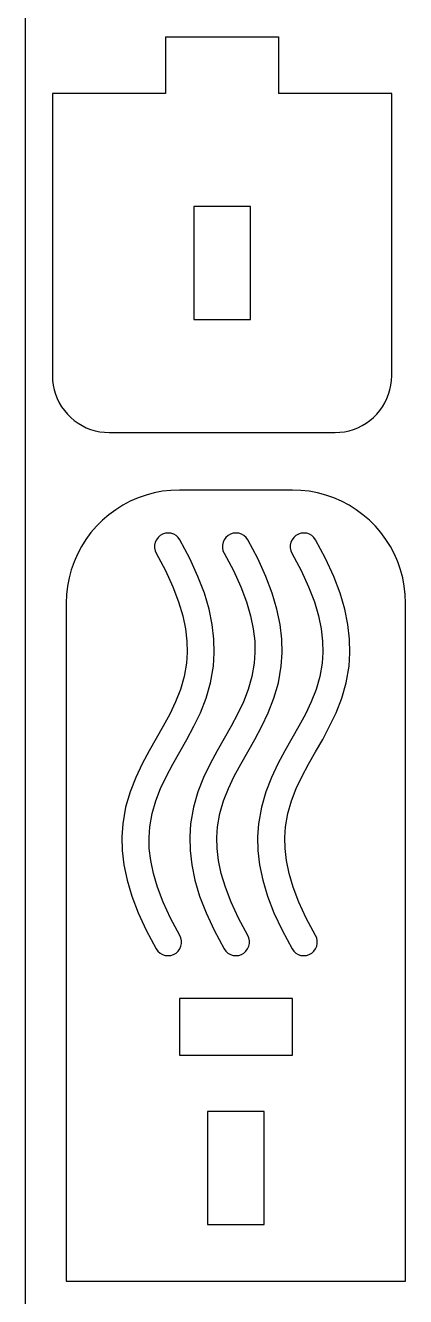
# Model space of a CAD drawing. Header units: millimetres. Extents: x -3928 to -434, y -548 to 1409.
# Drawn here: x -2832.7 to -2799.1, y 495.8 to 608.3 of the extents above; entities that cross this region are included whole.
import ezdxf

# ---------------------------------------------------------------- set-up
doc = ezdxf.new("R2010")
doc.units = ezdxf.units.MM
doc.header["$MEASUREMENT"] = 0
doc.layers.add('layer 1', color=7, linetype='Continuous')

msp = doc.modelspace()

# ---------------------------------------------------------------- linework, layer by layer
at = {"layer": 'layer 1', "color": 1, "lineweight": 25}
for points in [[(-2832.7174, 437.3922), (-2832.7174, 437.3922), (-2832.7174, 827.3918), (-2832.7174, 827.3918)], [(-2820.3286, 607.2618), (-2820.3286, 607.2618), (-2810.3284, 607.2618), (-2810.3284, 607.2618)], [(-2820.3286, 607.2618), (-2820.3286, 607.2618), (-2820.3286, 602.2618), (-2820.3286, 602.2618)], [(-2810.3284, 607.2618), (-2810.3284, 607.2618), (-2810.3284, 602.2618), (-2810.3284, 602.2618)], [(-2830.3284, 602.2618), (-2830.3284, 602.2618), (-2830.3284, 577.2619), (-2830.3284, 577.2619)], [(-2820.3286, 602.2618), (-2820.3286, 602.2618), (-2830.3284, 602.2618), (-2830.3284, 602.2618)], [(-2800.3285, 602.2618), (-2800.3285, 602.2618), (-2810.3284, 602.2618), (-2810.3284, 602.2618)], [(-2800.3285, 577.2619), (-2800.3285, 577.2619), (-2800.3285, 602.2618), (-2800.3285, 602.2618)], [(-2817.8284, 592.262), (-2817.8284, 592.262), (-2817.8284, 582.2618), (-2817.8284, 582.2618)], [(-2812.8285, 592.262), (-2812.8285, 592.262), (-2817.8284, 592.262), (-2817.8284, 592.262)], [(-2812.8285, 582.2618), (-2812.8285, 582.2618), (-2812.8285, 592.262), (-2812.8285, 592.262)], [(-2817.8284, 582.2618), (-2817.8284, 582.2618), (-2812.8285, 582.2618), (-2812.8285, 582.2618)], [(-2825.3285, 572.262), (-2825.3285, 572.262), (-2805.3284, 572.262), (-2805.3284, 572.262)], [(-2809.1054, 567.1648), (-2809.1054, 567.1648), (-2819.1052, 567.1648), (-2819.1052, 567.1648)], [(-2829.1051, 557.1649), (-2829.1051, 557.1649), (-2829.1051, 497.1648), (-2829.1051, 497.1648)], [(-2799.1052, 497.1648), (-2799.1052, 497.1648), (-2799.1052, 557.1649), (-2799.1052, 557.1649)], [(-2819.1052, 522.1648), (-2819.1052, 522.1648), (-2819.1052, 517.1649), (-2819.1052, 517.1649)], [(-2809.1054, 522.1648), (-2809.1054, 522.1648), (-2819.1052, 522.1648), (-2819.1052, 522.1648)], [(-2809.1054, 517.1649), (-2809.1054, 517.1649), (-2809.1054, 522.1648), (-2809.1054, 522.1648)], [(-2819.1052, 517.1649), (-2819.1052, 517.1649), (-2809.1054, 517.1649), (-2809.1054, 517.1649)], [(-2816.6051, 512.1646), (-2816.6051, 512.1646), (-2816.6051, 502.1648), (-2816.6051, 502.1648)], [(-2811.6052, 512.1646), (-2811.6052, 512.1646), (-2816.6051, 512.1646), (-2816.6051, 512.1646)], [(-2811.6052, 502.1648), (-2811.6052, 502.1648), (-2811.6052, 512.1646), (-2811.6052, 512.1646)], [(-2816.6051, 502.1648), (-2816.6051, 502.1648), (-2811.6052, 502.1648), (-2811.6052, 502.1648)], [(-2829.1051, 497.1648), (-2829.1051, 497.1648), (-2799.1052, 497.1648), (-2799.1052, 497.1648)]]:
    msp.add_open_spline(points, degree=3, dxfattribs=at)
for points, knots in [([(-2830.3284, 577.2619), (-2830.3284, 577.2619), (-2830.3115, 576.8491), (-2830.3115, 576.8491), (-2830.3115, 576.8491), (-2830.3115, 576.8491), (-2830.2603, 576.4389), (-2830.2603, 576.4389), (-2830.2603, 576.4389), (-2830.2603, 576.4389), (-2830.1753, 576.0346), (-2830.1753, 576.0346), (-2830.1753, 576.0346), (-2830.1753, 576.0346), (-2830.0575, 575.6384), (-2830.0575, 575.6384), (-2830.0575, 575.6384), (-2830.0575, 575.6384), (-2829.9072, 575.2535), (-2829.9072, 575.2535), (-2829.9072, 575.2535), (-2829.9072, 575.2535), (-2829.7259, 574.8821), (-2829.7259, 574.8821), (-2829.7259, 574.8821), (-2829.7259, 574.8821), (-2829.5142, 574.5272), (-2829.5142, 574.5272), (-2829.5142, 574.5272), (-2829.5142, 574.5272), (-2829.2739, 574.191), (-2829.2739, 574.191), (-2829.2739, 574.191), (-2829.2739, 574.191), (-2829.0069, 573.8756), (-2829.0069, 573.8756), (-2829.0069, 573.8756), (-2829.0069, 573.8756), (-2828.7148, 573.5831), (-2828.7148, 573.5831), (-2828.7148, 573.5831), (-2828.7148, 573.5831), (-2828.3994, 573.3161), (-2828.3994, 573.3161), (-2828.3994, 573.3161), (-2828.3994, 573.3161), (-2828.0632, 573.0762), (-2828.0632, 573.0762), (-2828.0632, 573.0762), (-2828.0632, 573.0762), (-2827.7083, 572.8645), (-2827.7083, 572.8645), (-2827.7083, 572.8645), (-2827.7083, 572.8645), (-2827.3368, 572.6832), (-2827.3368, 572.6832), (-2827.3368, 572.6832), (-2827.3368, 572.6832), (-2826.952, 572.5329), (-2826.952, 572.5329), (-2826.952, 572.5329), (-2826.952, 572.5329), (-2826.5558, 572.4147), (-2826.5558, 572.4147), (-2826.5558, 572.4147), (-2826.5558, 572.4147), (-2826.1515, 572.3301), (-2826.1515, 572.3301), (-2826.1515, 572.3301), (-2826.1515, 572.3301), (-2825.7412, 572.2789), (-2825.7412, 572.2789), (-2825.7412, 572.2789), (-2825.7412, 572.2789), (-2825.3285, 572.262), (-2825.3285, 572.262)], [0, 0, 0, 0, 0.05, 0.05, 0.05, 0.05, 0.1, 0.1, 0.1, 0.1, 0.15, 0.15, 0.15, 0.15, 0.2, 0.2, 0.2, 0.2, 0.25, 0.25, 0.25, 0.25, 0.3, 0.3, 0.3, 0.3, 0.35, 0.35, 0.35, 0.35, 0.4, 0.4, 0.4, 0.4, 0.45, 0.45, 0.45, 0.45, 0.5, 0.5, 0.5, 0.5, 0.55, 0.55, 0.55, 0.55, 0.6, 0.6, 0.6, 0.6, 0.65, 0.65, 0.65, 0.65, 0.7, 0.7, 0.7, 0.7, 0.75, 0.75, 0.75, 0.75, 0.8, 0.8, 0.8, 0.8, 0.85, 0.85, 0.85, 0.85, 0.9, 0.9, 0.9, 0.9, 1, 1, 1, 1]), ([(-2805.3284, 572.262), (-2805.3284, 572.262), (-2804.9157, 572.2789), (-2804.9157, 572.2789), (-2804.9157, 572.2789), (-2804.9157, 572.2789), (-2804.5054, 572.3301), (-2804.5054, 572.3301), (-2804.5054, 572.3301), (-2804.5054, 572.3301), (-2804.1011, 572.4147), (-2804.1011, 572.4147), (-2804.1011, 572.4147), (-2804.1011, 572.4147), (-2803.705, 572.5329), (-2803.705, 572.5329), (-2803.705, 572.5329), (-2803.705, 572.5329), (-2803.3201, 572.6832), (-2803.3201, 572.6832), (-2803.3201, 572.6832), (-2803.3201, 572.6832), (-2802.9486, 572.8645), (-2802.9486, 572.8645), (-2802.9486, 572.8645), (-2802.9486, 572.8645), (-2802.5937, 573.0762), (-2802.5937, 573.0762), (-2802.5937, 573.0762), (-2802.5937, 573.0762), (-2802.2572, 573.3161), (-2802.2572, 573.3161), (-2802.2572, 573.3161), (-2802.2572, 573.3161), (-2801.9421, 573.5831), (-2801.9421, 573.5831), (-2801.9421, 573.5831), (-2801.9421, 573.5831), (-2801.6497, 573.8756), (-2801.6497, 573.8756), (-2801.6497, 573.8756), (-2801.6497, 573.8756), (-2801.3826, 574.191), (-2801.3826, 574.191), (-2801.3826, 574.191), (-2801.3826, 574.191), (-2801.1424, 574.5272), (-2801.1424, 574.5272), (-2801.1424, 574.5272), (-2801.1424, 574.5272), (-2800.9311, 574.8821), (-2800.9311, 574.8821), (-2800.9311, 574.8821), (-2800.9311, 574.8821), (-2800.7494, 575.2535), (-2800.7494, 575.2535), (-2800.7494, 575.2535), (-2800.7494, 575.2535), (-2800.5995, 575.6384), (-2800.5995, 575.6384), (-2800.5995, 575.6384), (-2800.5995, 575.6384), (-2800.4813, 576.0346), (-2800.4813, 576.0346), (-2800.4813, 576.0346), (-2800.4813, 576.0346), (-2800.3966, 576.4389), (-2800.3966, 576.4389), (-2800.3966, 576.4389), (-2800.3966, 576.4389), (-2800.3455, 576.8491), (-2800.3455, 576.8491), (-2800.3455, 576.8491), (-2800.3455, 576.8491), (-2800.3285, 577.2619), (-2800.3285, 577.2619)], [0, 0, 0, 0, 0.05, 0.05, 0.05, 0.05, 0.1, 0.1, 0.1, 0.1, 0.15, 0.15, 0.15, 0.15, 0.2, 0.2, 0.2, 0.2, 0.25, 0.25, 0.25, 0.25, 0.3, 0.3, 0.3, 0.3, 0.35, 0.35, 0.35, 0.35, 0.4, 0.4, 0.4, 0.4, 0.45, 0.45, 0.45, 0.45, 0.5, 0.5, 0.5, 0.5, 0.55, 0.55, 0.55, 0.55, 0.6, 0.6, 0.6, 0.6, 0.65, 0.65, 0.65, 0.65, 0.7, 0.7, 0.7, 0.7, 0.75, 0.75, 0.75, 0.75, 0.8, 0.8, 0.8, 0.8, 0.85, 0.85, 0.85, 0.85, 0.9, 0.9, 0.9, 0.9, 1, 1, 1, 1]), ([(-2819.1052, 567.1648), (-2819.1052, 567.1648), (-2819.8524, 567.1369), (-2819.8524, 567.1369), (-2819.8524, 567.1369), (-2819.8524, 567.1369), (-2820.5957, 567.0529), (-2820.5957, 567.0529), (-2820.5957, 567.0529), (-2820.5957, 567.0529), (-2821.3306, 566.9139), (-2821.3306, 566.9139), (-2821.3306, 566.9139), (-2821.3306, 566.9139), (-2822.0527, 566.7206), (-2822.0527, 566.7206), (-2822.0527, 566.7206), (-2822.0527, 566.7206), (-2822.7586, 566.4737), (-2822.7586, 566.4737), (-2822.7586, 566.4737), (-2822.7586, 566.4737), (-2823.4441, 566.1745), (-2823.4441, 566.1745), (-2823.4441, 566.1745), (-2823.4441, 566.1745), (-2824.1052, 565.8249), (-2824.1052, 565.8249), (-2824.1052, 565.8249), (-2824.1052, 565.8249), (-2824.7384, 565.4273), (-2824.7384, 565.4273), (-2824.7384, 565.4273), (-2824.7384, 565.4273), (-2825.3402, 564.9832), (-2825.3402, 564.9832), (-2825.3402, 564.9832), (-2825.3402, 564.9832), (-2825.9071, 564.4953), (-2825.9071, 564.4953), (-2825.9071, 564.4953), (-2825.9071, 564.4953), (-2826.4356, 563.9665), (-2826.4356, 563.9665), (-2826.4356, 563.9665), (-2826.4356, 563.9665), (-2826.9235, 563.3996), (-2826.9235, 563.3996), (-2826.9235, 563.3996), (-2826.9235, 563.3996), (-2827.3676, 562.7981), (-2827.3676, 562.7981), (-2827.3676, 562.7981), (-2827.3676, 562.7981), (-2827.7656, 562.1648), (-2827.7656, 562.1648), (-2827.7656, 562.1648), (-2827.7656, 562.1648), (-2828.1148, 561.5037), (-2828.1148, 561.5037), (-2828.1148, 561.5037), (-2828.1148, 561.5037), (-2828.414, 560.8183), (-2828.414, 560.8183), (-2828.414, 560.8183), (-2828.414, 560.8183), (-2828.6609, 560.1124), (-2828.6609, 560.1124), (-2828.6609, 560.1124), (-2828.6609, 560.1124), (-2828.8546, 559.3899), (-2828.8546, 559.3899), (-2828.8546, 559.3899), (-2828.8546, 559.3899), (-2828.9936, 558.6551), (-2828.9936, 558.6551), (-2828.9936, 558.6551), (-2828.9936, 558.6551), (-2829.0772, 557.9121), (-2829.0772, 557.9121), (-2829.0772, 557.9121), (-2829.0772, 557.9121), (-2829.1051, 557.1649), (-2829.1051, 557.1649)], [0, 0, 0, 0, 0.04545455, 0.04545455, 0.04545455, 0.04545455, 0.09090909, 0.09090909, 0.09090909, 0.09090909, 0.13636364, 0.13636364, 0.13636364, 0.13636364, 0.18181818, 0.18181818, 0.18181818, 0.18181818, 0.22727273, 0.22727273, 0.22727273, 0.22727273, 0.27272727, 0.27272727, 0.27272727, 0.27272727, 0.31818182, 0.31818182, 0.31818182, 0.31818182, 0.36363636, 0.36363636, 0.36363636, 0.36363636, 0.40909091, 0.40909091, 0.40909091, 0.40909091, 0.45454545, 0.45454545, 0.45454545, 0.45454545, 0.5, 0.5, 0.5, 0.5, 0.54545455, 0.54545455, 0.54545455, 0.54545455, 0.59090909, 0.59090909, 0.59090909, 0.59090909, 0.63636364, 0.63636364, 0.63636364, 0.63636364, 0.68181818, 0.68181818, 0.68181818, 0.68181818, 0.72727273, 0.72727273, 0.72727273, 0.72727273, 0.77272727, 0.77272727, 0.77272727, 0.77272727, 0.81818182, 0.81818182, 0.81818182, 0.81818182, 0.86363636, 0.86363636, 0.86363636, 0.86363636, 0.90909091, 0.90909091, 0.90909091, 0.90909091, 1, 1, 1, 1]), ([(-2799.1052, 557.1649), (-2799.1052, 557.1649), (-2799.1331, 557.9121), (-2799.1331, 557.9121), (-2799.1331, 557.9121), (-2799.1331, 557.9121), (-2799.217, 558.6551), (-2799.217, 558.6551), (-2799.217, 558.6551), (-2799.217, 558.6551), (-2799.356, 559.3899), (-2799.356, 559.3899), (-2799.356, 559.3899), (-2799.356, 559.3899), (-2799.5494, 560.1124), (-2799.5494, 560.1124), (-2799.5494, 560.1124), (-2799.5494, 560.1124), (-2799.7967, 560.8183), (-2799.7967, 560.8183), (-2799.7967, 560.8183), (-2799.7967, 560.8183), (-2800.0955, 561.5037), (-2800.0955, 561.5037), (-2800.0955, 561.5037), (-2800.0955, 561.5037), (-2800.4451, 562.1648), (-2800.4451, 562.1648), (-2800.4451, 562.1648), (-2800.4451, 562.1648), (-2800.843, 562.7981), (-2800.843, 562.7981), (-2800.843, 562.7981), (-2800.843, 562.7981), (-2801.2868, 563.3996), (-2801.2868, 563.3996), (-2801.2868, 563.3996), (-2801.2868, 563.3996), (-2801.7747, 563.9665), (-2801.7747, 563.9665), (-2801.7747, 563.9665), (-2801.7747, 563.9665), (-2802.3035, 564.4953), (-2802.3035, 564.4953), (-2802.3035, 564.4953), (-2802.3035, 564.4953), (-2802.8704, 564.9832), (-2802.8704, 564.9832), (-2802.8704, 564.9832), (-2802.8704, 564.9832), (-2803.4719, 565.4273), (-2803.4719, 565.4273), (-2803.4719, 565.4273), (-2803.4719, 565.4273), (-2804.1051, 565.8249), (-2804.1051, 565.8249), (-2804.1051, 565.8249), (-2804.1051, 565.8249), (-2804.7662, 566.1745), (-2804.7662, 566.1745), (-2804.7662, 566.1745), (-2804.7662, 566.1745), (-2805.4517, 566.4737), (-2805.4517, 566.4737), (-2805.4517, 566.4737), (-2805.4517, 566.4737), (-2806.1576, 566.7206), (-2806.1576, 566.7206), (-2806.1576, 566.7206), (-2806.1576, 566.7206), (-2806.8801, 566.9139), (-2806.8801, 566.9139), (-2806.8801, 566.9139), (-2806.8801, 566.9139), (-2807.6149, 567.0529), (-2807.6149, 567.0529), (-2807.6149, 567.0529), (-2807.6149, 567.0529), (-2808.3579, 567.1369), (-2808.3579, 567.1369), (-2808.3579, 567.1369), (-2808.3579, 567.1369), (-2809.1054, 567.1648), (-2809.1054, 567.1648)], [0, 0, 0, 0, 0.04545455, 0.04545455, 0.04545455, 0.04545455, 0.09090909, 0.09090909, 0.09090909, 0.09090909, 0.13636364, 0.13636364, 0.13636364, 0.13636364, 0.18181818, 0.18181818, 0.18181818, 0.18181818, 0.22727273, 0.22727273, 0.22727273, 0.22727273, 0.27272727, 0.27272727, 0.27272727, 0.27272727, 0.31818182, 0.31818182, 0.31818182, 0.31818182, 0.36363636, 0.36363636, 0.36363636, 0.36363636, 0.40909091, 0.40909091, 0.40909091, 0.40909091, 0.45454545, 0.45454545, 0.45454545, 0.45454545, 0.5, 0.5, 0.5, 0.5, 0.54545455, 0.54545455, 0.54545455, 0.54545455, 0.59090909, 0.59090909, 0.59090909, 0.59090909, 0.63636364, 0.63636364, 0.63636364, 0.63636364, 0.68181818, 0.68181818, 0.68181818, 0.68181818, 0.72727273, 0.72727273, 0.72727273, 0.72727273, 0.77272727, 0.77272727, 0.77272727, 0.77272727, 0.81818182, 0.81818182, 0.81818182, 0.81818182, 0.86363636, 0.86363636, 0.86363636, 0.86363636, 0.90909091, 0.90909091, 0.90909091, 0.90909091, 1, 1, 1, 1]), ([(-2819.0647, 527.7627), (-2819.0647, 527.7627), (-2819.8835, 529.2835), (-2819.8835, 529.2835), (-2819.8835, 529.2835), (-2819.8835, 529.2835), (-2820.5379, 530.6992), (-2820.5379, 530.6992), (-2820.5379, 530.6992), (-2820.5379, 530.6992), (-2821.0399, 532.015), (-2821.0399, 532.015), (-2821.0399, 532.015), (-2821.0399, 532.015), (-2821.4029, 533.2378), (-2821.4029, 533.2378), (-2821.4029, 533.2378), (-2821.4029, 533.2378), (-2821.6399, 534.3744), (-2821.6399, 534.3744), (-2821.6399, 534.3744), (-2821.6399, 534.3744), (-2821.7648, 535.4345), (-2821.7648, 535.4345), (-2821.7648, 535.4345), (-2821.7648, 535.4345), (-2821.7895, 536.4272), (-2821.7895, 536.4272), (-2821.7895, 536.4272), (-2821.7895, 536.4272), (-2821.7257, 537.3642), (-2821.7257, 537.3642), (-2821.7257, 537.3642), (-2821.7257, 537.3642), (-2821.5193, 538.546), (-2821.5193, 538.546), (-2821.5193, 538.546), (-2821.5193, 538.546), (-2821.1926, 539.6731), (-2821.1926, 539.6731), (-2821.1926, 539.6731), (-2821.1926, 539.6731), (-2820.764, 540.7657), (-2820.764, 540.7657), (-2820.764, 540.7657), (-2820.764, 540.7657), (-2820.2514, 541.841), (-2820.2514, 541.841), (-2820.2514, 541.841), (-2820.2514, 541.841), (-2819.6767, 542.9134), (-2819.6767, 542.9134), (-2819.6767, 542.9134), (-2819.6767, 542.9134), (-2819.0633, 543.9971), (-2819.0633, 543.9971), (-2819.0633, 543.9971), (-2819.0633, 543.9971), (-2818.435, 545.1066), (-2818.435, 545.1066), (-2818.435, 545.1066), (-2818.435, 545.1066), (-2817.8201, 546.2581), (-2817.8201, 546.2581), (-2817.8201, 546.2581), (-2817.8201, 546.2581), (-2817.2475, 547.4671), (-2817.2475, 547.4671), (-2817.2475, 547.4671), (-2817.2475, 547.4671), (-2816.7476, 548.7494), (-2816.7476, 548.7494), (-2816.7476, 548.7494), (-2816.7476, 548.7494), (-2816.3539, 550.1185), (-2816.3539, 550.1185), (-2816.3539, 550.1185), (-2816.3539, 550.1185), (-2816.1003, 551.5843), (-2816.1003, 551.5843), (-2816.1003, 551.5843), (-2816.1003, 551.5843), (-2816.0216, 552.7506), (-2816.0216, 552.7506), (-2816.0216, 552.7506), (-2816.0216, 552.7506), (-2816.0516, 553.9762), (-2816.0516, 553.9762), (-2816.0516, 553.9762), (-2816.0516, 553.9762), (-2816.2015, 555.2627), (-2816.2015, 555.2627), (-2816.2015, 555.2627), (-2816.2015, 555.2627), (-2816.4802, 556.6139), (-2816.4802, 556.6139), (-2816.4802, 556.6139), (-2816.4802, 556.6139), (-2816.8969, 558.0328), (-2816.8969, 558.0328), (-2816.8969, 558.0328), (-2816.8969, 558.0328), (-2817.4599, 559.5254), (-2817.4599, 559.5254), (-2817.4599, 559.5254), (-2817.4599, 559.5254), (-2818.1785, 561.098), (-2818.1785, 561.098), (-2818.1785, 561.098), (-2818.1785, 561.098), (-2819.0618, 562.7575), (-2819.0618, 562.7575)], [0, 0, 0, 0, 0.03448276, 0.03448276, 0.03448276, 0.03448276, 0.06896552, 0.06896552, 0.06896552, 0.06896552, 0.10344828, 0.10344828, 0.10344828, 0.10344828, 0.13793103, 0.13793103, 0.13793103, 0.13793103, 0.17241379, 0.17241379, 0.17241379, 0.17241379, 0.20689655, 0.20689655, 0.20689655, 0.20689655, 0.24137931, 0.24137931, 0.24137931, 0.24137931, 0.27586207, 0.27586207, 0.27586207, 0.27586207, 0.31034483, 0.31034483, 0.31034483, 0.31034483, 0.34482759, 0.34482759, 0.34482759, 0.34482759, 0.37931034, 0.37931034, 0.37931034, 0.37931034, 0.4137931, 0.4137931, 0.4137931, 0.4137931, 0.44827586, 0.44827586, 0.44827586, 0.44827586, 0.48275862, 0.48275862, 0.48275862, 0.48275862, 0.51724138, 0.51724138, 0.51724138, 0.51724138, 0.55172414, 0.55172414, 0.55172414, 0.55172414, 0.5862069, 0.5862069, 0.5862069, 0.5862069, 0.62068966, 0.62068966, 0.62068966, 0.62068966, 0.65517241, 0.65517241, 0.65517241, 0.65517241, 0.68965517, 0.68965517, 0.68965517, 0.68965517, 0.72413793, 0.72413793, 0.72413793, 0.72413793, 0.75862069, 0.75862069, 0.75862069, 0.75862069, 0.79310345, 0.79310345, 0.79310345, 0.79310345, 0.82758621, 0.82758621, 0.82758621, 0.82758621, 0.86206897, 0.86206897, 0.86206897, 0.86206897, 0.89655172, 0.89655172, 0.89655172, 0.89655172, 0.93103448, 0.93103448, 0.93103448, 0.93103448, 1, 1, 1, 1]), ([(-2819.0618, 562.7575), (-2819.0618, 562.7575), (-2819.2079, 562.9618), (-2819.2079, 562.9618), (-2819.2079, 562.9618), (-2819.2079, 562.9618), (-2819.3935, 563.1308), (-2819.3935, 563.1308), (-2819.3935, 563.1308), (-2819.3935, 563.1308), (-2819.6097, 563.2578), (-2819.6097, 563.2578), (-2819.6097, 563.2578), (-2819.6097, 563.2578), (-2819.8478, 563.3368), (-2819.8478, 563.3368), (-2819.8478, 563.3368), (-2819.8478, 563.3368), (-2820.0969, 563.3646), (-2820.0969, 563.3646), (-2820.0969, 563.3646), (-2820.0969, 563.3646), (-2820.3467, 563.3403), (-2820.3467, 563.3403), (-2820.3467, 563.3403), (-2820.3467, 563.3403), (-2820.5858, 563.2645), (-2820.5858, 563.2645), (-2820.5858, 563.2645), (-2820.5858, 563.2645), (-2820.8039, 563.1403), (-2820.8039, 563.1403), (-2820.8039, 563.1403), (-2820.8039, 563.1403), (-2820.9915, 562.9738), (-2820.9915, 562.9738), (-2820.9915, 562.9738), (-2820.9915, 562.9738), (-2821.1404, 562.772), (-2821.1404, 562.772), (-2821.1404, 562.772), (-2821.1404, 562.772), (-2821.2441, 562.5434), (-2821.2441, 562.5434), (-2821.2441, 562.5434), (-2821.2441, 562.5434), (-2821.2978, 562.2982), (-2821.2978, 562.2982), (-2821.2978, 562.2982), (-2821.2978, 562.2982), (-2821.2995, 562.0474), (-2821.2995, 562.0474), (-2821.2995, 562.0474), (-2821.2995, 562.0474), (-2821.2491, 561.8018), (-2821.2491, 561.8018), (-2821.2491, 561.8018), (-2821.2491, 561.8018), (-2821.1485, 561.5718), (-2821.1485, 561.5718)], [0, 0, 0, 0, 0.0625, 0.0625, 0.0625, 0.0625, 0.125, 0.125, 0.125, 0.125, 0.1875, 0.1875, 0.1875, 0.1875, 0.25, 0.25, 0.25, 0.25, 0.3125, 0.3125, 0.3125, 0.3125, 0.375, 0.375, 0.375, 0.375, 0.4375, 0.4375, 0.4375, 0.4375, 0.5, 0.5, 0.5, 0.5, 0.5625, 0.5625, 0.5625, 0.5625, 0.625, 0.625, 0.625, 0.625, 0.6875, 0.6875, 0.6875, 0.6875, 0.75, 0.75, 0.75, 0.75, 0.8125, 0.8125, 0.8125, 0.8125, 0.875, 0.875, 0.875, 0.875, 1, 1, 1, 1]), ([(-2813.0646, 527.7627), (-2813.0646, 527.7627), (-2813.8834, 529.2835), (-2813.8834, 529.2835), (-2813.8834, 529.2835), (-2813.8834, 529.2835), (-2814.5378, 530.6992), (-2814.5378, 530.6992), (-2814.5378, 530.6992), (-2814.5378, 530.6992), (-2815.0398, 532.015), (-2815.0398, 532.015), (-2815.0398, 532.015), (-2815.0398, 532.015), (-2815.4028, 533.2378), (-2815.4028, 533.2378), (-2815.4028, 533.2378), (-2815.4028, 533.2378), (-2815.6399, 534.3744), (-2815.6399, 534.3744), (-2815.6399, 534.3744), (-2815.6399, 534.3744), (-2815.7648, 535.4345), (-2815.7648, 535.4345), (-2815.7648, 535.4345), (-2815.7648, 535.4345), (-2815.7895, 536.4272), (-2815.7895, 536.4272), (-2815.7895, 536.4272), (-2815.7895, 536.4272), (-2815.7256, 537.3642), (-2815.7256, 537.3642), (-2815.7256, 537.3642), (-2815.7256, 537.3642), (-2815.5193, 538.546), (-2815.5193, 538.546), (-2815.5193, 538.546), (-2815.5193, 538.546), (-2815.1929, 539.6731), (-2815.1929, 539.6731), (-2815.1929, 539.6731), (-2815.1929, 539.6731), (-2814.764, 540.7657), (-2814.764, 540.7657), (-2814.764, 540.7657), (-2814.764, 540.7657), (-2814.2514, 541.841), (-2814.2514, 541.841), (-2814.2514, 541.841), (-2814.2514, 541.841), (-2813.6767, 542.9134), (-2813.6767, 542.9134), (-2813.6767, 542.9134), (-2813.6767, 542.9134), (-2813.0632, 543.9971), (-2813.0632, 543.9971), (-2813.0632, 543.9971), (-2813.0632, 543.9971), (-2812.4349, 545.1066), (-2812.4349, 545.1066), (-2812.4349, 545.1066), (-2812.4349, 545.1066), (-2811.82, 546.2581), (-2811.82, 546.2581), (-2811.82, 546.2581), (-2811.82, 546.2581), (-2811.2475, 547.4671), (-2811.2475, 547.4671), (-2811.2475, 547.4671), (-2811.2475, 547.4671), (-2810.7476, 548.7494), (-2810.7476, 548.7494), (-2810.7476, 548.7494), (-2810.7476, 548.7494), (-2810.3539, 550.1185), (-2810.3539, 550.1185), (-2810.3539, 550.1185), (-2810.3539, 550.1185), (-2810.1006, 551.5843), (-2810.1006, 551.5843), (-2810.1006, 551.5843), (-2810.1006, 551.5843), (-2810.0216, 552.7506), (-2810.0216, 552.7506), (-2810.0216, 552.7506), (-2810.0216, 552.7506), (-2810.0519, 553.9762), (-2810.0519, 553.9762), (-2810.0519, 553.9762), (-2810.0519, 553.9762), (-2810.2015, 555.2627), (-2810.2015, 555.2627), (-2810.2015, 555.2627), (-2810.2015, 555.2627), (-2810.4802, 556.6139), (-2810.4802, 556.6139), (-2810.4802, 556.6139), (-2810.4802, 556.6139), (-2810.8968, 558.0328), (-2810.8968, 558.0328), (-2810.8968, 558.0328), (-2810.8968, 558.0328), (-2811.4598, 559.5254), (-2811.4598, 559.5254), (-2811.4598, 559.5254), (-2811.4598, 559.5254), (-2812.1784, 561.098), (-2812.1784, 561.098), (-2812.1784, 561.098), (-2812.1784, 561.098), (-2813.0618, 562.7575), (-2813.0618, 562.7575)], [0, 0, 0, 0, 0.03448276, 0.03448276, 0.03448276, 0.03448276, 0.06896552, 0.06896552, 0.06896552, 0.06896552, 0.10344828, 0.10344828, 0.10344828, 0.10344828, 0.13793103, 0.13793103, 0.13793103, 0.13793103, 0.17241379, 0.17241379, 0.17241379, 0.17241379, 0.20689655, 0.20689655, 0.20689655, 0.20689655, 0.24137931, 0.24137931, 0.24137931, 0.24137931, 0.27586207, 0.27586207, 0.27586207, 0.27586207, 0.31034483, 0.31034483, 0.31034483, 0.31034483, 0.34482759, 0.34482759, 0.34482759, 0.34482759, 0.37931034, 0.37931034, 0.37931034, 0.37931034, 0.4137931, 0.4137931, 0.4137931, 0.4137931, 0.44827586, 0.44827586, 0.44827586, 0.44827586, 0.48275862, 0.48275862, 0.48275862, 0.48275862, 0.51724138, 0.51724138, 0.51724138, 0.51724138, 0.55172414, 0.55172414, 0.55172414, 0.55172414, 0.5862069, 0.5862069, 0.5862069, 0.5862069, 0.62068966, 0.62068966, 0.62068966, 0.62068966, 0.65517241, 0.65517241, 0.65517241, 0.65517241, 0.68965517, 0.68965517, 0.68965517, 0.68965517, 0.72413793, 0.72413793, 0.72413793, 0.72413793, 0.75862069, 0.75862069, 0.75862069, 0.75862069, 0.79310345, 0.79310345, 0.79310345, 0.79310345, 0.82758621, 0.82758621, 0.82758621, 0.82758621, 0.86206897, 0.86206897, 0.86206897, 0.86206897, 0.89655172, 0.89655172, 0.89655172, 0.89655172, 0.93103448, 0.93103448, 0.93103448, 0.93103448, 1, 1, 1, 1]), ([(-2813.0618, 562.7575), (-2813.0618, 562.7575), (-2813.2079, 562.9618), (-2813.2079, 562.9618), (-2813.2079, 562.9618), (-2813.2079, 562.9618), (-2813.3934, 563.1308), (-2813.3934, 563.1308), (-2813.3934, 563.1308), (-2813.3934, 563.1308), (-2813.6097, 563.2578), (-2813.6097, 563.2578), (-2813.6097, 563.2578), (-2813.6097, 563.2578), (-2813.8478, 563.3368), (-2813.8478, 563.3368), (-2813.8478, 563.3368), (-2813.8478, 563.3368), (-2814.0972, 563.3646), (-2814.0972, 563.3646), (-2814.0972, 563.3646), (-2814.0972, 563.3646), (-2814.3466, 563.3403), (-2814.3466, 563.3403), (-2814.3466, 563.3403), (-2814.3466, 563.3403), (-2814.5858, 563.2645), (-2814.5858, 563.2645), (-2814.5858, 563.2645), (-2814.5858, 563.2645), (-2814.8038, 563.1403), (-2814.8038, 563.1403), (-2814.8038, 563.1403), (-2814.8038, 563.1403), (-2814.9915, 562.9738), (-2814.9915, 562.9738), (-2814.9915, 562.9738), (-2814.9915, 562.9738), (-2815.1404, 562.772), (-2815.1404, 562.772), (-2815.1404, 562.772), (-2815.1404, 562.772), (-2815.2441, 562.5434), (-2815.2441, 562.5434), (-2815.2441, 562.5434), (-2815.2441, 562.5434), (-2815.2977, 562.2982), (-2815.2977, 562.2982), (-2815.2977, 562.2982), (-2815.2977, 562.2982), (-2815.2995, 562.0474), (-2815.2995, 562.0474), (-2815.2995, 562.0474), (-2815.2995, 562.0474), (-2815.249, 561.8018), (-2815.249, 561.8018), (-2815.249, 561.8018), (-2815.249, 561.8018), (-2815.1485, 561.5718), (-2815.1485, 561.5718)], [0, 0, 0, 0, 0.0625, 0.0625, 0.0625, 0.0625, 0.125, 0.125, 0.125, 0.125, 0.1875, 0.1875, 0.1875, 0.1875, 0.25, 0.25, 0.25, 0.25, 0.3125, 0.3125, 0.3125, 0.3125, 0.375, 0.375, 0.375, 0.375, 0.4375, 0.4375, 0.4375, 0.4375, 0.5, 0.5, 0.5, 0.5, 0.5625, 0.5625, 0.5625, 0.5625, 0.625, 0.625, 0.625, 0.625, 0.6875, 0.6875, 0.6875, 0.6875, 0.75, 0.75, 0.75, 0.75, 0.8125, 0.8125, 0.8125, 0.8125, 0.875, 0.875, 0.875, 0.875, 1, 1, 1, 1]), ([(-2807.0649, 527.7627), (-2807.0649, 527.7627), (-2807.8837, 529.2835), (-2807.8837, 529.2835), (-2807.8837, 529.2835), (-2807.8837, 529.2835), (-2808.5378, 530.6992), (-2808.5378, 530.6992), (-2808.5378, 530.6992), (-2808.5378, 530.6992), (-2809.0398, 532.015), (-2809.0398, 532.015), (-2809.0398, 532.015), (-2809.0398, 532.015), (-2809.4028, 533.2378), (-2809.4028, 533.2378), (-2809.4028, 533.2378), (-2809.4028, 533.2378), (-2809.6399, 534.3744), (-2809.6399, 534.3744), (-2809.6399, 534.3744), (-2809.6399, 534.3744), (-2809.7647, 535.4345), (-2809.7647, 535.4345), (-2809.7647, 535.4345), (-2809.7647, 535.4345), (-2809.7894, 536.4272), (-2809.7894, 536.4272), (-2809.7894, 536.4272), (-2809.7894, 536.4272), (-2809.7256, 537.3642), (-2809.7256, 537.3642), (-2809.7256, 537.3642), (-2809.7256, 537.3642), (-2809.5192, 538.546), (-2809.5192, 538.546), (-2809.5192, 538.546), (-2809.5192, 538.546), (-2809.1929, 539.6731), (-2809.1929, 539.6731), (-2809.1929, 539.6731), (-2809.1929, 539.6731), (-2808.7639, 540.7657), (-2808.7639, 540.7657), (-2808.7639, 540.7657), (-2808.7639, 540.7657), (-2808.2513, 541.841), (-2808.2513, 541.841), (-2808.2513, 541.841), (-2808.2513, 541.841), (-2807.6767, 542.9134), (-2807.6767, 542.9134), (-2807.6767, 542.9134), (-2807.6767, 542.9134), (-2807.0632, 543.9971), (-2807.0632, 543.9971), (-2807.0632, 543.9971), (-2807.0632, 543.9971), (-2806.4349, 545.1066), (-2806.4349, 545.1066), (-2806.4349, 545.1066), (-2806.4349, 545.1066), (-2805.82, 546.2581), (-2805.82, 546.2581), (-2805.82, 546.2581), (-2805.82, 546.2581), (-2805.2474, 547.4671), (-2805.2474, 547.4671), (-2805.2474, 547.4671), (-2805.2474, 547.4671), (-2804.7475, 548.7494), (-2804.7475, 548.7494), (-2804.7475, 548.7494), (-2804.7475, 548.7494), (-2804.3538, 550.1185), (-2804.3538, 550.1185), (-2804.3538, 550.1185), (-2804.3538, 550.1185), (-2804.1005, 551.5843), (-2804.1005, 551.5843), (-2804.1005, 551.5843), (-2804.1005, 551.5843), (-2804.0219, 552.7506), (-2804.0219, 552.7506), (-2804.0219, 552.7506), (-2804.0219, 552.7506), (-2804.0519, 553.9762), (-2804.0519, 553.9762), (-2804.0519, 553.9762), (-2804.0519, 553.9762), (-2804.2014, 555.2627), (-2804.2014, 555.2627), (-2804.2014, 555.2627), (-2804.2014, 555.2627), (-2804.4801, 556.6139), (-2804.4801, 556.6139), (-2804.4801, 556.6139), (-2804.4801, 556.6139), (-2804.8968, 558.0328), (-2804.8968, 558.0328), (-2804.8968, 558.0328), (-2804.8968, 558.0328), (-2805.4598, 559.5254), (-2805.4598, 559.5254), (-2805.4598, 559.5254), (-2805.4598, 559.5254), (-2806.1784, 561.098), (-2806.1784, 561.098), (-2806.1784, 561.098), (-2806.1784, 561.098), (-2807.0618, 562.7575), (-2807.0618, 562.7575)], [0, 0, 0, 0, 0.03448276, 0.03448276, 0.03448276, 0.03448276, 0.06896552, 0.06896552, 0.06896552, 0.06896552, 0.10344828, 0.10344828, 0.10344828, 0.10344828, 0.13793103, 0.13793103, 0.13793103, 0.13793103, 0.17241379, 0.17241379, 0.17241379, 0.17241379, 0.20689655, 0.20689655, 0.20689655, 0.20689655, 0.24137931, 0.24137931, 0.24137931, 0.24137931, 0.27586207, 0.27586207, 0.27586207, 0.27586207, 0.31034483, 0.31034483, 0.31034483, 0.31034483, 0.34482759, 0.34482759, 0.34482759, 0.34482759, 0.37931034, 0.37931034, 0.37931034, 0.37931034, 0.4137931, 0.4137931, 0.4137931, 0.4137931, 0.44827586, 0.44827586, 0.44827586, 0.44827586, 0.48275862, 0.48275862, 0.48275862, 0.48275862, 0.51724138, 0.51724138, 0.51724138, 0.51724138, 0.55172414, 0.55172414, 0.55172414, 0.55172414, 0.5862069, 0.5862069, 0.5862069, 0.5862069, 0.62068966, 0.62068966, 0.62068966, 0.62068966, 0.65517241, 0.65517241, 0.65517241, 0.65517241, 0.68965517, 0.68965517, 0.68965517, 0.68965517, 0.72413793, 0.72413793, 0.72413793, 0.72413793, 0.75862069, 0.75862069, 0.75862069, 0.75862069, 0.79310345, 0.79310345, 0.79310345, 0.79310345, 0.82758621, 0.82758621, 0.82758621, 0.82758621, 0.86206897, 0.86206897, 0.86206897, 0.86206897, 0.89655172, 0.89655172, 0.89655172, 0.89655172, 0.93103448, 0.93103448, 0.93103448, 0.93103448, 1, 1, 1, 1]), ([(-2807.0618, 562.7575), (-2807.0618, 562.7575), (-2807.2082, 562.9618), (-2807.2082, 562.9618), (-2807.2082, 562.9618), (-2807.2082, 562.9618), (-2807.3934, 563.1308), (-2807.3934, 563.1308), (-2807.3934, 563.1308), (-2807.3934, 563.1308), (-2807.6096, 563.2578), (-2807.6096, 563.2578), (-2807.6096, 563.2578), (-2807.6096, 563.2578), (-2807.8477, 563.3368), (-2807.8477, 563.3368), (-2807.8477, 563.3368), (-2807.8477, 563.3368), (-2808.0972, 563.3646), (-2808.0972, 563.3646), (-2808.0972, 563.3646), (-2808.0972, 563.3646), (-2808.3466, 563.3403), (-2808.3466, 563.3403), (-2808.3466, 563.3403), (-2808.3466, 563.3403), (-2808.5858, 563.2645), (-2808.5858, 563.2645), (-2808.5858, 563.2645), (-2808.5858, 563.2645), (-2808.8038, 563.1403), (-2808.8038, 563.1403), (-2808.8038, 563.1403), (-2808.8038, 563.1403), (-2808.9915, 562.9738), (-2808.9915, 562.9738), (-2808.9915, 562.9738), (-2808.9915, 562.9738), (-2809.1403, 562.772), (-2809.1403, 562.772), (-2809.1403, 562.772), (-2809.1403, 562.772), (-2809.244, 562.5434), (-2809.244, 562.5434), (-2809.244, 562.5434), (-2809.244, 562.5434), (-2809.2977, 562.2982), (-2809.2977, 562.2982), (-2809.2977, 562.2982), (-2809.2977, 562.2982), (-2809.2994, 562.0474), (-2809.2994, 562.0474), (-2809.2994, 562.0474), (-2809.2994, 562.0474), (-2809.249, 561.8018), (-2809.249, 561.8018), (-2809.249, 561.8018), (-2809.249, 561.8018), (-2809.1484, 561.5718), (-2809.1484, 561.5718)], [0, 0, 0, 0, 0.0625, 0.0625, 0.0625, 0.0625, 0.125, 0.125, 0.125, 0.125, 0.1875, 0.1875, 0.1875, 0.1875, 0.25, 0.25, 0.25, 0.25, 0.3125, 0.3125, 0.3125, 0.3125, 0.375, 0.375, 0.375, 0.375, 0.4375, 0.4375, 0.4375, 0.4375, 0.5, 0.5, 0.5, 0.5, 0.5625, 0.5625, 0.5625, 0.5625, 0.625, 0.625, 0.625, 0.625, 0.6875, 0.6875, 0.6875, 0.6875, 0.75, 0.75, 0.75, 0.75, 0.8125, 0.8125, 0.8125, 0.8125, 0.875, 0.875, 0.875, 0.875, 1, 1, 1, 1]), ([(-2821.1485, 561.5718), (-2821.1485, 561.5718), (-2820.3294, 560.033), (-2820.3294, 560.033), (-2820.3294, 560.033), (-2820.3294, 560.033), (-2819.6746, 558.6007), (-2819.6746, 558.6007), (-2819.6746, 558.6007), (-2819.6746, 558.6007), (-2819.1719, 557.269), (-2819.1719, 557.269), (-2819.1719, 557.269), (-2819.1719, 557.269), (-2818.8086, 556.0315), (-2818.8086, 556.0315), (-2818.8086, 556.0315), (-2818.8086, 556.0315), (-2818.5708, 554.8807), (-2818.5708, 554.8807), (-2818.5708, 554.8807), (-2818.5708, 554.8807), (-2818.4459, 553.8079), (-2818.4459, 553.8079), (-2818.4459, 553.8079), (-2818.4459, 553.8079), (-2818.4209, 552.8032), (-2818.4209, 552.8032), (-2818.4209, 552.8032), (-2818.4209, 552.8032), (-2818.4851, 551.8556), (-2818.4851, 551.8556), (-2818.4851, 551.8556), (-2818.4851, 551.8556), (-2818.6918, 550.6618), (-2818.6918, 550.6618), (-2818.6918, 550.6618), (-2818.6918, 550.6618), (-2819.0185, 549.5255), (-2819.0185, 549.5255), (-2819.0185, 549.5255), (-2819.0185, 549.5255), (-2819.4474, 548.4259), (-2819.4474, 548.4259), (-2819.4474, 548.4259), (-2819.4474, 548.4259), (-2819.96, 547.3464), (-2819.96, 547.3464), (-2819.96, 547.3464), (-2819.96, 547.3464), (-2820.5343, 546.2719), (-2820.5343, 546.2719), (-2820.5343, 546.2719), (-2820.5343, 546.2719), (-2821.1471, 545.1878), (-2821.1471, 545.1878), (-2821.1471, 545.1878), (-2821.1471, 545.1878), (-2821.7751, 544.08), (-2821.7751, 544.08), (-2821.7751, 544.08), (-2821.7751, 544.08), (-2822.39, 542.9325), (-2822.39, 542.9325), (-2822.39, 542.9325), (-2822.39, 542.9325), (-2822.9622, 541.7288), (-2822.9622, 541.7288), (-2822.9622, 541.7288), (-2822.9622, 541.7288), (-2823.462, 540.4538), (-2823.462, 540.4538), (-2823.462, 540.4538), (-2823.462, 540.4538), (-2823.8561, 539.0935), (-2823.8561, 539.0935), (-2823.8561, 539.0935), (-2823.8561, 539.0935), (-2824.1097, 537.638), (-2824.1097, 537.638), (-2824.1097, 537.638), (-2824.1097, 537.638), (-2824.1888, 536.4805), (-2824.1888, 536.4805), (-2824.1888, 536.4805), (-2824.1888, 536.4805), (-2824.1588, 535.2645), (-2824.1588, 535.2645), (-2824.1588, 535.2645), (-2824.1588, 535.2645), (-2824.0089, 533.9885), (-2824.0089, 533.9885), (-2824.0089, 533.9885), (-2824.0089, 533.9885), (-2823.7295, 532.6497), (-2823.7295, 532.6497), (-2823.7295, 532.6497), (-2823.7295, 532.6497), (-2823.3125, 531.2439), (-2823.3125, 531.2439), (-2823.3125, 531.2439), (-2823.3125, 531.2439), (-2822.7487, 529.7661), (-2822.7487, 529.7661), (-2822.7487, 529.7661), (-2822.7487, 529.7661), (-2822.0298, 528.2093), (-2822.0298, 528.2093), (-2822.0298, 528.2093), (-2822.0298, 528.2093), (-2821.1457, 526.5667), (-2821.1457, 526.5667)], [0, 0, 0, 0, 0.03448276, 0.03448276, 0.03448276, 0.03448276, 0.06896552, 0.06896552, 0.06896552, 0.06896552, 0.10344828, 0.10344828, 0.10344828, 0.10344828, 0.13793103, 0.13793103, 0.13793103, 0.13793103, 0.17241379, 0.17241379, 0.17241379, 0.17241379, 0.20689655, 0.20689655, 0.20689655, 0.20689655, 0.24137931, 0.24137931, 0.24137931, 0.24137931, 0.27586207, 0.27586207, 0.27586207, 0.27586207, 0.31034483, 0.31034483, 0.31034483, 0.31034483, 0.34482759, 0.34482759, 0.34482759, 0.34482759, 0.37931034, 0.37931034, 0.37931034, 0.37931034, 0.4137931, 0.4137931, 0.4137931, 0.4137931, 0.44827586, 0.44827586, 0.44827586, 0.44827586, 0.48275862, 0.48275862, 0.48275862, 0.48275862, 0.51724138, 0.51724138, 0.51724138, 0.51724138, 0.55172414, 0.55172414, 0.55172414, 0.55172414, 0.5862069, 0.5862069, 0.5862069, 0.5862069, 0.62068966, 0.62068966, 0.62068966, 0.62068966, 0.65517241, 0.65517241, 0.65517241, 0.65517241, 0.68965517, 0.68965517, 0.68965517, 0.68965517, 0.72413793, 0.72413793, 0.72413793, 0.72413793, 0.75862069, 0.75862069, 0.75862069, 0.75862069, 0.79310345, 0.79310345, 0.79310345, 0.79310345, 0.82758621, 0.82758621, 0.82758621, 0.82758621, 0.86206897, 0.86206897, 0.86206897, 0.86206897, 0.89655172, 0.89655172, 0.89655172, 0.89655172, 0.93103448, 0.93103448, 0.93103448, 0.93103448, 1, 1, 1, 1]), ([(-2815.1485, 561.5718), (-2815.1485, 561.5718), (-2814.3293, 560.033), (-2814.3293, 560.033), (-2814.3293, 560.033), (-2814.3293, 560.033), (-2813.6746, 558.6007), (-2813.6746, 558.6007), (-2813.6746, 558.6007), (-2813.6746, 558.6007), (-2813.1719, 557.269), (-2813.1719, 557.269), (-2813.1719, 557.269), (-2813.1719, 557.269), (-2812.8085, 556.0315), (-2812.8085, 556.0315), (-2812.8085, 556.0315), (-2812.8085, 556.0315), (-2812.5707, 554.8807), (-2812.5707, 554.8807), (-2812.5707, 554.8807), (-2812.5707, 554.8807), (-2812.4459, 553.8079), (-2812.4459, 553.8079), (-2812.4459, 553.8079), (-2812.4459, 553.8079), (-2812.4208, 552.8032), (-2812.4208, 552.8032), (-2812.4208, 552.8032), (-2812.4208, 552.8032), (-2812.485, 551.8556), (-2812.485, 551.8556), (-2812.485, 551.8556), (-2812.485, 551.8556), (-2812.6917, 550.6618), (-2812.6917, 550.6618), (-2812.6917, 550.6618), (-2812.6917, 550.6618), (-2813.0184, 549.5255), (-2813.0184, 549.5255), (-2813.0184, 549.5255), (-2813.0184, 549.5255), (-2813.4474, 548.4259), (-2813.4474, 548.4259), (-2813.4474, 548.4259), (-2813.4474, 548.4259), (-2813.96, 547.3464), (-2813.96, 547.3464), (-2813.96, 547.3464), (-2813.96, 547.3464), (-2814.5343, 546.2719), (-2814.5343, 546.2719), (-2814.5343, 546.2719), (-2814.5343, 546.2719), (-2815.1471, 545.1878), (-2815.1471, 545.1878), (-2815.1471, 545.1878), (-2815.1471, 545.1878), (-2815.775, 544.08), (-2815.775, 544.08), (-2815.775, 544.08), (-2815.775, 544.08), (-2816.3899, 542.9325), (-2816.3899, 542.9325), (-2816.3899, 542.9325), (-2816.3899, 542.9325), (-2816.9621, 541.7288), (-2816.9621, 541.7288), (-2816.9621, 541.7288), (-2816.9621, 541.7288), (-2817.4624, 540.4538), (-2817.4624, 540.4538), (-2817.4624, 540.4538), (-2817.4624, 540.4538), (-2817.8561, 539.0935), (-2817.8561, 539.0935), (-2817.8561, 539.0935), (-2817.8561, 539.0935), (-2818.1101, 537.638), (-2818.1101, 537.638), (-2818.1101, 537.638), (-2818.1101, 537.638), (-2818.1887, 536.4805), (-2818.1887, 536.4805), (-2818.1887, 536.4805), (-2818.1887, 536.4805), (-2818.1587, 535.2645), (-2818.1587, 535.2645), (-2818.1587, 535.2645), (-2818.1587, 535.2645), (-2818.0088, 533.9885), (-2818.0088, 533.9885), (-2818.0088, 533.9885), (-2818.0088, 533.9885), (-2817.7294, 532.6497), (-2817.7294, 532.6497), (-2817.7294, 532.6497), (-2817.7294, 532.6497), (-2817.3124, 531.2439), (-2817.3124, 531.2439), (-2817.3124, 531.2439), (-2817.3124, 531.2439), (-2816.749, 529.7661), (-2816.749, 529.7661), (-2816.749, 529.7661), (-2816.749, 529.7661), (-2816.0297, 528.2093), (-2816.0297, 528.2093), (-2816.0297, 528.2093), (-2816.0297, 528.2093), (-2815.1457, 526.5667), (-2815.1457, 526.5667)], [0, 0, 0, 0, 0.03448276, 0.03448276, 0.03448276, 0.03448276, 0.06896552, 0.06896552, 0.06896552, 0.06896552, 0.10344828, 0.10344828, 0.10344828, 0.10344828, 0.13793103, 0.13793103, 0.13793103, 0.13793103, 0.17241379, 0.17241379, 0.17241379, 0.17241379, 0.20689655, 0.20689655, 0.20689655, 0.20689655, 0.24137931, 0.24137931, 0.24137931, 0.24137931, 0.27586207, 0.27586207, 0.27586207, 0.27586207, 0.31034483, 0.31034483, 0.31034483, 0.31034483, 0.34482759, 0.34482759, 0.34482759, 0.34482759, 0.37931034, 0.37931034, 0.37931034, 0.37931034, 0.4137931, 0.4137931, 0.4137931, 0.4137931, 0.44827586, 0.44827586, 0.44827586, 0.44827586, 0.48275862, 0.48275862, 0.48275862, 0.48275862, 0.51724138, 0.51724138, 0.51724138, 0.51724138, 0.55172414, 0.55172414, 0.55172414, 0.55172414, 0.5862069, 0.5862069, 0.5862069, 0.5862069, 0.62068966, 0.62068966, 0.62068966, 0.62068966, 0.65517241, 0.65517241, 0.65517241, 0.65517241, 0.68965517, 0.68965517, 0.68965517, 0.68965517, 0.72413793, 0.72413793, 0.72413793, 0.72413793, 0.75862069, 0.75862069, 0.75862069, 0.75862069, 0.79310345, 0.79310345, 0.79310345, 0.79310345, 0.82758621, 0.82758621, 0.82758621, 0.82758621, 0.86206897, 0.86206897, 0.86206897, 0.86206897, 0.89655172, 0.89655172, 0.89655172, 0.89655172, 0.93103448, 0.93103448, 0.93103448, 0.93103448, 1, 1, 1, 1]), ([(-2809.1484, 561.5718), (-2809.1484, 561.5718), (-2808.3293, 560.033), (-2808.3293, 560.033), (-2808.3293, 560.033), (-2808.3293, 560.033), (-2807.6745, 558.6007), (-2807.6745, 558.6007), (-2807.6745, 558.6007), (-2807.6745, 558.6007), (-2807.1718, 557.269), (-2807.1718, 557.269), (-2807.1718, 557.269), (-2807.1718, 557.269), (-2806.8085, 556.0315), (-2806.8085, 556.0315), (-2806.8085, 556.0315), (-2806.8085, 556.0315), (-2806.5707, 554.8807), (-2806.5707, 554.8807), (-2806.5707, 554.8807), (-2806.5707, 554.8807), (-2806.4458, 553.8079), (-2806.4458, 553.8079), (-2806.4458, 553.8079), (-2806.4458, 553.8079), (-2806.4211, 552.8032), (-2806.4211, 552.8032), (-2806.4211, 552.8032), (-2806.4211, 552.8032), (-2806.485, 551.8556), (-2806.485, 551.8556), (-2806.485, 551.8556), (-2806.485, 551.8556), (-2806.6917, 550.6618), (-2806.6917, 550.6618), (-2806.6917, 550.6618), (-2806.6917, 550.6618), (-2807.0184, 549.5255), (-2807.0184, 549.5255), (-2807.0184, 549.5255), (-2807.0184, 549.5255), (-2807.4473, 548.4259), (-2807.4473, 548.4259), (-2807.4473, 548.4259), (-2807.4473, 548.4259), (-2807.9599, 547.3464), (-2807.9599, 547.3464), (-2807.9599, 547.3464), (-2807.9599, 547.3464), (-2808.5343, 546.2719), (-2808.5343, 546.2719), (-2808.5343, 546.2719), (-2808.5343, 546.2719), (-2809.147, 545.1878), (-2809.147, 545.1878), (-2809.147, 545.1878), (-2809.147, 545.1878), (-2809.775, 544.08), (-2809.775, 544.08), (-2809.775, 544.08), (-2809.775, 544.08), (-2810.3899, 542.9325), (-2810.3899, 542.9325), (-2810.3899, 542.9325), (-2810.3899, 542.9325), (-2810.9621, 541.7288), (-2810.9621, 541.7288), (-2810.9621, 541.7288), (-2810.9621, 541.7288), (-2811.4623, 540.4538), (-2811.4623, 540.4538), (-2811.4623, 540.4538), (-2811.4623, 540.4538), (-2811.856, 539.0935), (-2811.856, 539.0935), (-2811.856, 539.0935), (-2811.856, 539.0935), (-2812.11, 537.638), (-2812.11, 537.638), (-2812.11, 537.638), (-2812.11, 537.638), (-2812.1887, 536.4805), (-2812.1887, 536.4805), (-2812.1887, 536.4805), (-2812.1887, 536.4805), (-2812.1587, 535.2645), (-2812.1587, 535.2645), (-2812.1587, 535.2645), (-2812.1587, 535.2645), (-2812.0088, 533.9885), (-2812.0088, 533.9885), (-2812.0088, 533.9885), (-2812.0088, 533.9885), (-2811.7297, 532.6497), (-2811.7297, 532.6497), (-2811.7297, 532.6497), (-2811.7297, 532.6497), (-2811.3124, 531.2439), (-2811.3124, 531.2439), (-2811.3124, 531.2439), (-2811.3124, 531.2439), (-2810.749, 529.7661), (-2810.749, 529.7661), (-2810.749, 529.7661), (-2810.749, 529.7661), (-2810.0297, 528.2093), (-2810.0297, 528.2093), (-2810.0297, 528.2093), (-2810.0297, 528.2093), (-2809.1456, 526.5667), (-2809.1456, 526.5667)], [0, 0, 0, 0, 0.03448276, 0.03448276, 0.03448276, 0.03448276, 0.06896552, 0.06896552, 0.06896552, 0.06896552, 0.10344828, 0.10344828, 0.10344828, 0.10344828, 0.13793103, 0.13793103, 0.13793103, 0.13793103, 0.17241379, 0.17241379, 0.17241379, 0.17241379, 0.20689655, 0.20689655, 0.20689655, 0.20689655, 0.24137931, 0.24137931, 0.24137931, 0.24137931, 0.27586207, 0.27586207, 0.27586207, 0.27586207, 0.31034483, 0.31034483, 0.31034483, 0.31034483, 0.34482759, 0.34482759, 0.34482759, 0.34482759, 0.37931034, 0.37931034, 0.37931034, 0.37931034, 0.4137931, 0.4137931, 0.4137931, 0.4137931, 0.44827586, 0.44827586, 0.44827586, 0.44827586, 0.48275862, 0.48275862, 0.48275862, 0.48275862, 0.51724138, 0.51724138, 0.51724138, 0.51724138, 0.55172414, 0.55172414, 0.55172414, 0.55172414, 0.5862069, 0.5862069, 0.5862069, 0.5862069, 0.62068966, 0.62068966, 0.62068966, 0.62068966, 0.65517241, 0.65517241, 0.65517241, 0.65517241, 0.68965517, 0.68965517, 0.68965517, 0.68965517, 0.72413793, 0.72413793, 0.72413793, 0.72413793, 0.75862069, 0.75862069, 0.75862069, 0.75862069, 0.79310345, 0.79310345, 0.79310345, 0.79310345, 0.82758621, 0.82758621, 0.82758621, 0.82758621, 0.86206897, 0.86206897, 0.86206897, 0.86206897, 0.89655172, 0.89655172, 0.89655172, 0.89655172, 0.93103448, 0.93103448, 0.93103448, 0.93103448, 1, 1, 1, 1]), ([(-2821.1457, 526.5667), (-2821.1457, 526.5667), (-2820.9986, 526.3635), (-2820.9986, 526.3635), (-2820.9986, 526.3635), (-2820.9986, 526.3635), (-2820.8127, 526.1953), (-2820.8127, 526.1953), (-2820.8127, 526.1953), (-2820.8127, 526.1953), (-2820.5957, 526.0697), (-2820.5957, 526.0697), (-2820.5957, 526.0697), (-2820.5957, 526.0697), (-2820.3572, 525.9914), (-2820.3572, 525.9914), (-2820.3572, 525.9914), (-2820.3572, 525.9914), (-2820.1078, 525.9649), (-2820.1078, 525.9649), (-2820.1078, 525.9649), (-2820.1078, 525.9649), (-2819.8581, 525.9903), (-2819.8581, 525.9903), (-2819.8581, 525.9903), (-2819.8581, 525.9903), (-2819.6196, 526.0676), (-2819.6196, 526.0676), (-2819.6196, 526.0676), (-2819.6196, 526.0676), (-2819.4019, 526.1924), (-2819.4019, 526.1924), (-2819.4019, 526.1924), (-2819.4019, 526.1924), (-2819.2153, 526.36), (-2819.2153, 526.36), (-2819.2153, 526.36), (-2819.2153, 526.36), (-2819.0671, 526.5625), (-2819.0671, 526.5625), (-2819.0671, 526.5625), (-2819.0671, 526.5625), (-2818.9648, 526.7915), (-2818.9648, 526.7915), (-2818.9648, 526.7915), (-2818.9648, 526.7915), (-2818.9123, 527.037), (-2818.9123, 527.037), (-2818.9123, 527.037), (-2818.9123, 527.037), (-2818.9116, 527.2878), (-2818.9116, 527.2878), (-2818.9116, 527.2878), (-2818.9116, 527.2878), (-2818.9631, 527.5334), (-2818.9631, 527.5334), (-2818.9631, 527.5334), (-2818.9631, 527.5334), (-2819.0647, 527.7627), (-2819.0647, 527.7627)], [0, 0, 0, 0, 0.0625, 0.0625, 0.0625, 0.0625, 0.125, 0.125, 0.125, 0.125, 0.1875, 0.1875, 0.1875, 0.1875, 0.25, 0.25, 0.25, 0.25, 0.3125, 0.3125, 0.3125, 0.3125, 0.375, 0.375, 0.375, 0.375, 0.4375, 0.4375, 0.4375, 0.4375, 0.5, 0.5, 0.5, 0.5, 0.5625, 0.5625, 0.5625, 0.5625, 0.625, 0.625, 0.625, 0.625, 0.6875, 0.6875, 0.6875, 0.6875, 0.75, 0.75, 0.75, 0.75, 0.8125, 0.8125, 0.8125, 0.8125, 0.875, 0.875, 0.875, 0.875, 1, 1, 1, 1]), ([(-2815.1457, 526.5667), (-2815.1457, 526.5667), (-2814.9986, 526.3635), (-2814.9986, 526.3635), (-2814.9986, 526.3635), (-2814.9986, 526.3635), (-2814.8126, 526.1953), (-2814.8126, 526.1953), (-2814.8126, 526.1953), (-2814.8126, 526.1953), (-2814.5957, 526.0697), (-2814.5957, 526.0697), (-2814.5957, 526.0697), (-2814.5957, 526.0697), (-2814.3572, 525.9914), (-2814.3572, 525.9914), (-2814.3572, 525.9914), (-2814.3572, 525.9914), (-2814.1078, 525.9649), (-2814.1078, 525.9649), (-2814.1078, 525.9649), (-2814.1078, 525.9649), (-2813.858, 525.9903), (-2813.858, 525.9903), (-2813.858, 525.9903), (-2813.858, 525.9903), (-2813.6195, 526.0676), (-2813.6195, 526.0676), (-2813.6195, 526.0676), (-2813.6195, 526.0676), (-2813.4019, 526.1924), (-2813.4019, 526.1924), (-2813.4019, 526.1924), (-2813.4019, 526.1924), (-2813.2153, 526.36), (-2813.2153, 526.36), (-2813.2153, 526.36), (-2813.2153, 526.36), (-2813.0671, 526.5625), (-2813.0671, 526.5625), (-2813.0671, 526.5625), (-2813.0671, 526.5625), (-2812.9648, 526.7915), (-2812.9648, 526.7915), (-2812.9648, 526.7915), (-2812.9648, 526.7915), (-2812.9122, 527.037), (-2812.9122, 527.037), (-2812.9122, 527.037), (-2812.9122, 527.037), (-2812.9115, 527.2878), (-2812.9115, 527.2878), (-2812.9115, 527.2878), (-2812.9115, 527.2878), (-2812.963, 527.5334), (-2812.963, 527.5334), (-2812.963, 527.5334), (-2812.963, 527.5334), (-2813.0646, 527.7627), (-2813.0646, 527.7627)], [0, 0, 0, 0, 0.0625, 0.0625, 0.0625, 0.0625, 0.125, 0.125, 0.125, 0.125, 0.1875, 0.1875, 0.1875, 0.1875, 0.25, 0.25, 0.25, 0.25, 0.3125, 0.3125, 0.3125, 0.3125, 0.375, 0.375, 0.375, 0.375, 0.4375, 0.4375, 0.4375, 0.4375, 0.5, 0.5, 0.5, 0.5, 0.5625, 0.5625, 0.5625, 0.5625, 0.625, 0.625, 0.625, 0.625, 0.6875, 0.6875, 0.6875, 0.6875, 0.75, 0.75, 0.75, 0.75, 0.8125, 0.8125, 0.8125, 0.8125, 0.875, 0.875, 0.875, 0.875, 1, 1, 1, 1]), ([(-2809.1456, 526.5667), (-2809.1456, 526.5667), (-2808.9985, 526.3635), (-2808.9985, 526.3635), (-2808.9985, 526.3635), (-2808.9985, 526.3635), (-2808.8126, 526.1953), (-2808.8126, 526.1953), (-2808.8126, 526.1953), (-2808.8126, 526.1953), (-2808.5956, 526.0697), (-2808.5956, 526.0697), (-2808.5956, 526.0697), (-2808.5956, 526.0697), (-2808.3572, 525.9914), (-2808.3572, 525.9914), (-2808.3572, 525.9914), (-2808.3572, 525.9914), (-2808.1077, 525.9649), (-2808.1077, 525.9649), (-2808.1077, 525.9649), (-2808.1077, 525.9649), (-2807.8583, 525.9903), (-2807.8583, 525.9903), (-2807.8583, 525.9903), (-2807.8583, 525.9903), (-2807.6195, 526.0676), (-2807.6195, 526.0676), (-2807.6195, 526.0676), (-2807.6195, 526.0676), (-2807.4018, 526.1924), (-2807.4018, 526.1924), (-2807.4018, 526.1924), (-2807.4018, 526.1924), (-2807.2152, 526.36), (-2807.2152, 526.36), (-2807.2152, 526.36), (-2807.2152, 526.36), (-2807.0674, 526.5625), (-2807.0674, 526.5625), (-2807.0674, 526.5625), (-2807.0674, 526.5625), (-2806.9647, 526.7915), (-2806.9647, 526.7915), (-2806.9647, 526.7915), (-2806.9647, 526.7915), (-2806.9122, 527.037), (-2806.9122, 527.037), (-2806.9122, 527.037), (-2806.9122, 527.037), (-2806.9115, 527.2878), (-2806.9115, 527.2878), (-2806.9115, 527.2878), (-2806.9115, 527.2878), (-2806.9633, 527.5334), (-2806.9633, 527.5334), (-2806.9633, 527.5334), (-2806.9633, 527.5334), (-2807.0649, 527.7627), (-2807.0649, 527.7627)], [0, 0, 0, 0, 0.0625, 0.0625, 0.0625, 0.0625, 0.125, 0.125, 0.125, 0.125, 0.1875, 0.1875, 0.1875, 0.1875, 0.25, 0.25, 0.25, 0.25, 0.3125, 0.3125, 0.3125, 0.3125, 0.375, 0.375, 0.375, 0.375, 0.4375, 0.4375, 0.4375, 0.4375, 0.5, 0.5, 0.5, 0.5, 0.5625, 0.5625, 0.5625, 0.5625, 0.625, 0.625, 0.625, 0.625, 0.6875, 0.6875, 0.6875, 0.6875, 0.75, 0.75, 0.75, 0.75, 0.8125, 0.8125, 0.8125, 0.8125, 0.875, 0.875, 0.875, 0.875, 1, 1, 1, 1])]:
    msp.add_open_spline(points, degree=3, knots=knots, dxfattribs=at)

doc.saveas('drawing.dxf')
